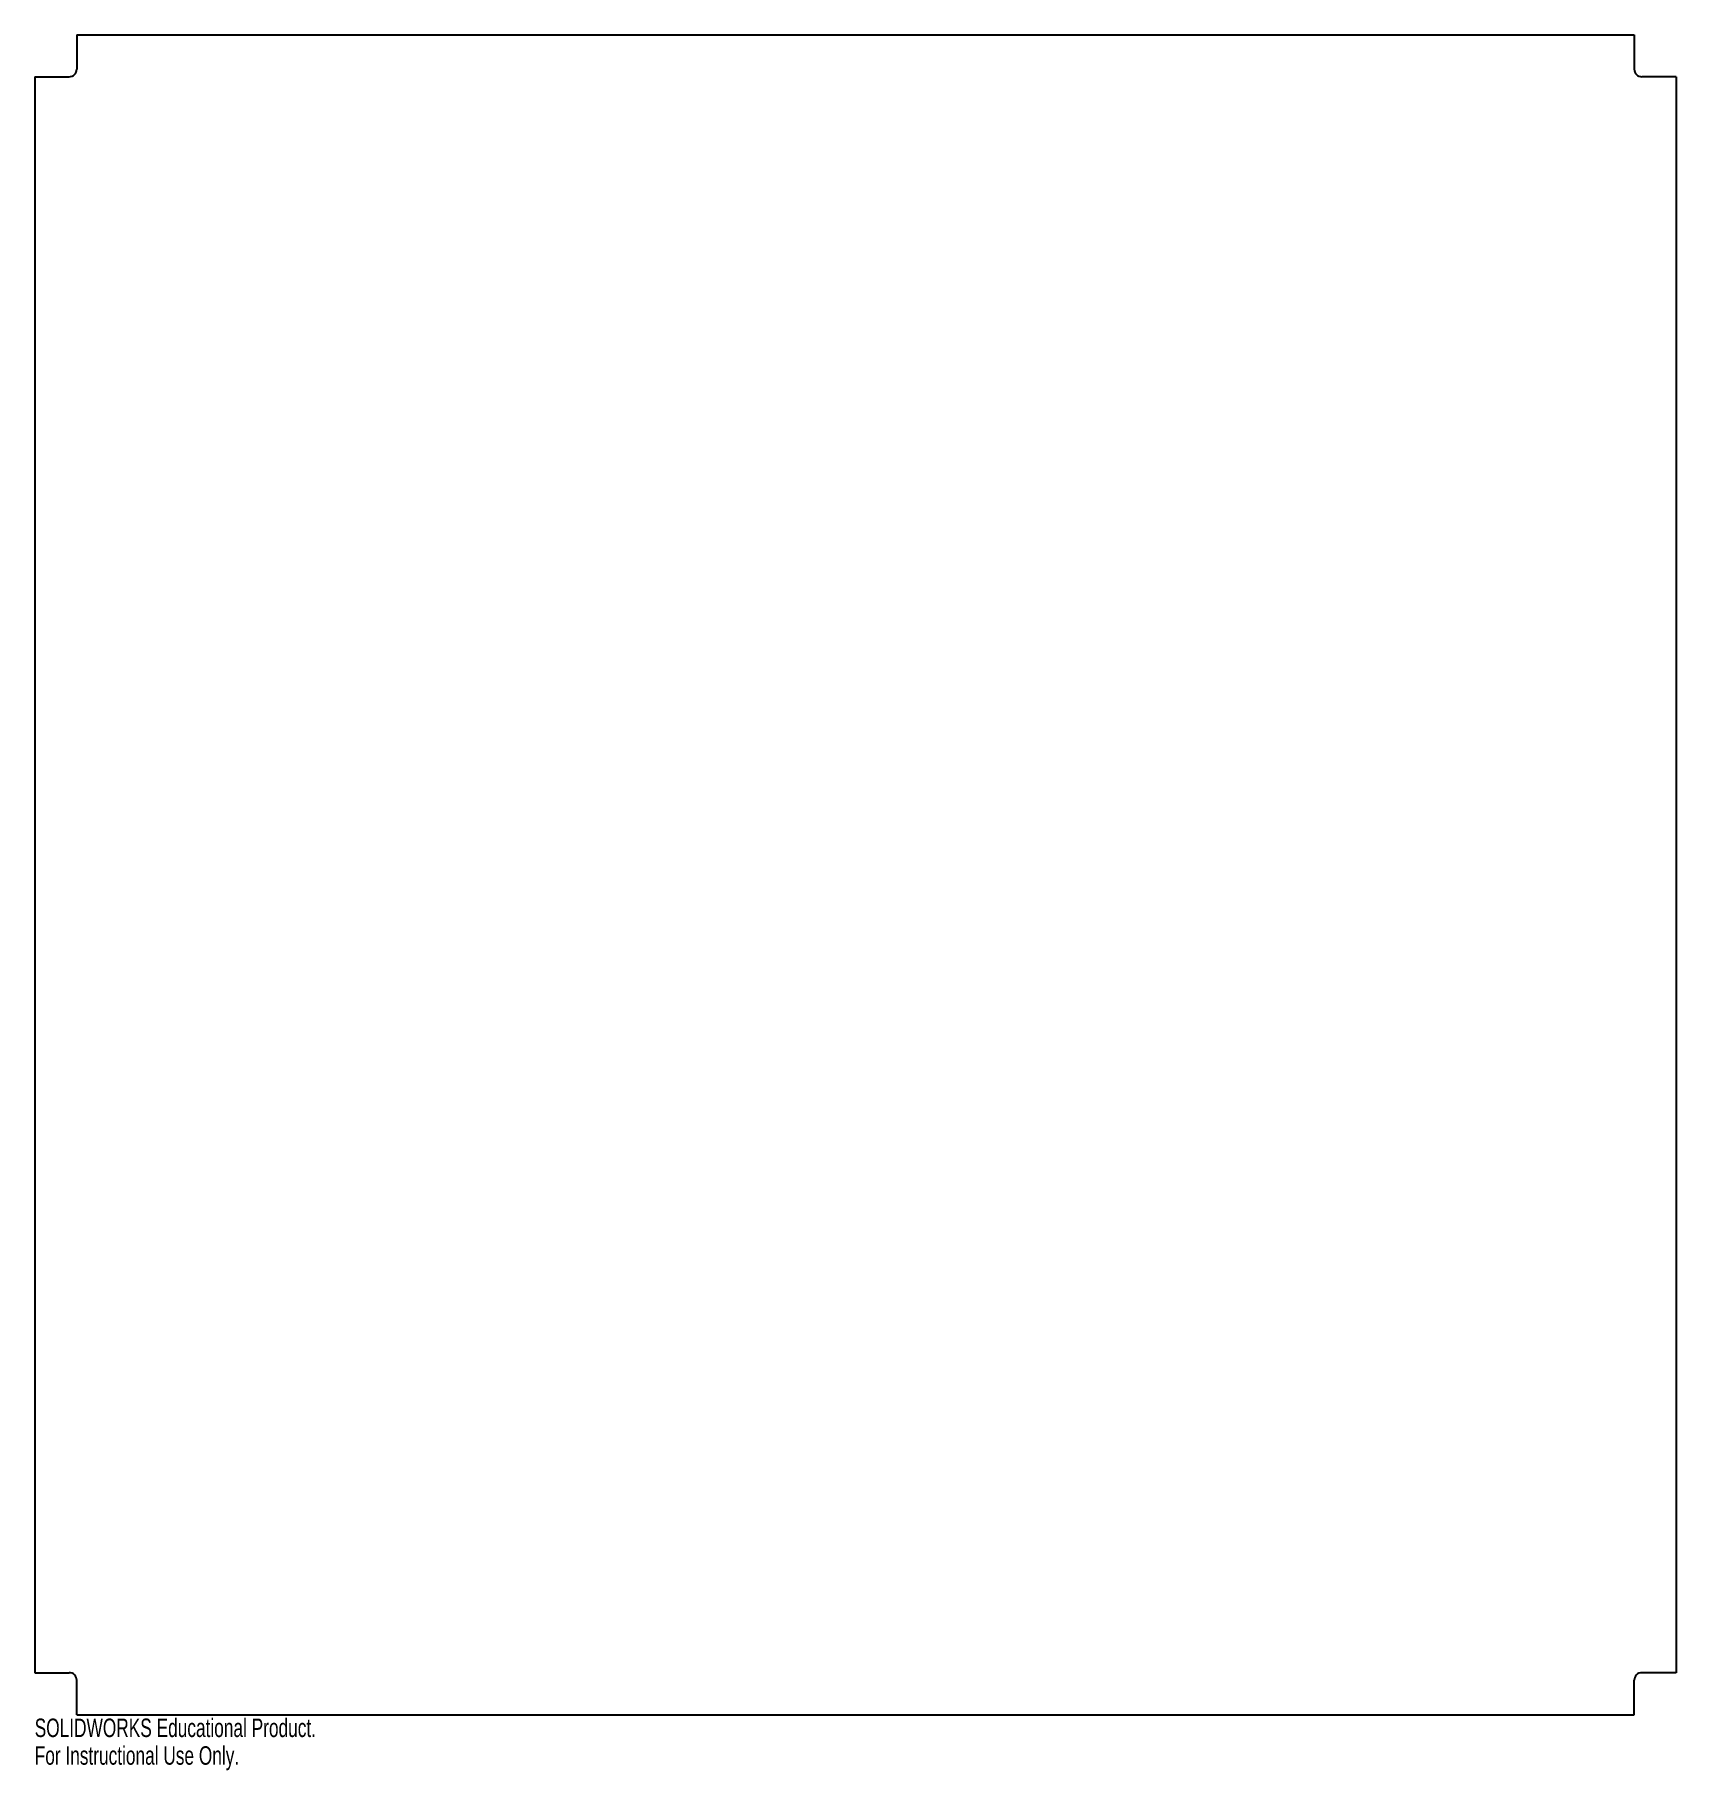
# Model space of a CAD drawing. Header units: millimetres. Extents: x -215 to 215, y -235 to 220.
import ezdxf

# ---------------------------------------------------------------- set-up
doc = ezdxf.new("R2010")
doc.units = ezdxf.units.MM
doc.styles.add('SLDTEXTSTYLE0', font='TXT', dxfattribs={"width": 0.7})

msp = doc.modelspace()

# ---------------------------------------------------------------- linework, layer by layer
at = {"color": 7, "linetype": 'Continuous', "lineweight": 25}
for p, q in [((-204, 220), (-204, 211)), ((-204, 220), (204, 220)), ((204, 220), (204, 211)), ((-215, 209), (-215, -209)), ((-215, 209), (-206, 209)), ((215, 209), (206, 209)), ((215, 209), (215, -209)), ((-215, -209), (-206, -209)), ((215, -209), (206, -209)), ((-204, -220), (-204, -211)), ((204, -220), (204, -211)), ((-204, -220), (204, -220))]:
    msp.add_line(p, q, dxfattribs=at)
for centre, start, end in [((-206, 211), 270, 0), ((206, 211), 180, 270), ((-206, -211), 0, 90), ((206, -211), 90, 180)]:
    msp.add_arc(centre, 2, start, end, dxfattribs=at)

# ---------------------------------------------------------------- texts
at = {"color": 7, "linetype": 'Continuous', "char_height": 4.8336, "attachment_point": 1, "style": 'SLDTEXTSTYLE0'}
for s, insert in [('SOLIDWORKS Educational Product.', (-215, -221.02)), ('For Instructional Use Only.', (-215, -228.27))]:
    msp.add_mtext(s, dxfattribs=dict(at, insert=insert))

doc.saveas('drawing.dxf')
